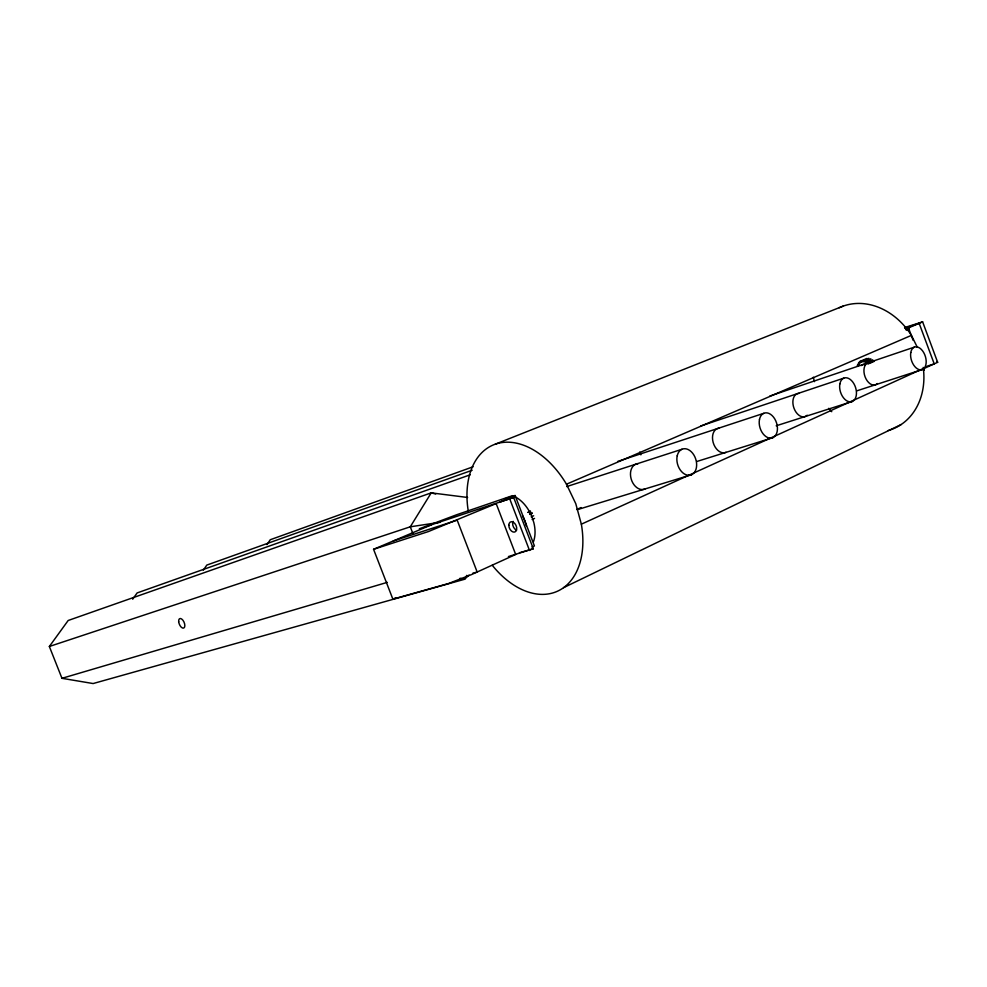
<?xml version="1.0" encoding="UTF-8"?>
<svg xmlns="http://www.w3.org/2000/svg" width="987" height="987" viewBox="0 0 987 987"><rect width="100%" height="100%" fill="white"/><g stroke="black" fill="none" stroke-linecap="round" stroke-linejoin="round"><path stroke-width="1.48" d="M868.868 358.318L863.798 360.526L863.131 361.896L861.861 360.65L861.651 362.192L860.096 361.365L860.17 363.031L858.616 362.599L859.011 364.351L857.543 364.265L858.308 365.906L856.913 366.276L859.455 365.165M466.826 575.347L464.532 579.283L93.123 683.547L61.971 678.316L49.35 646.485L68.177 620.49L431.233 492.858L467.616 497.473M266.996 544.602L270.253 539.741L473.094 466.777M203.322 570.153L206.801 565.095L472.156 470.244M132.702 599.195L137.119 592.94L470.244 474.784M469.01 575.1L464.532 579.283L460.053 578.234M870.842 358.774L864.6 362.019L863.798 360.526M865.772 360.983L866.364 362.673L872.718 359.786M563.565 587.672L901.131 424.546M508.428 556.557L533.313 548.76L513.659 497.473L499.977 501.964L515.103 495.511L534.423 545.934L531.931 547.069M492.254 565.255A79.873 52.644 66.2 0 0 557.68 591.127A79.873 52.644 66.2 0 0 581.355 524.183L923.376 368.496A66.289 54.532 65.5 0 1 888.189 430.529M923.487 368.756L937.65 362.315L922.623 321.861L904.548 327.573M431.566 524.763L373.567 549.303L392.863 599.146L395.651 597.9M576.864 509.415L581.072 507.54M531.191 516.867L533.646 515.794M532.116 519.495L534.559 518.409M529.525 513.832L531.981 512.759M529.834 514.449L532.289 513.376M866.364 362.673L871.422 360.465M527.983 512.315L530.426 511.241M867.659 361.995L867.844 363.734L871.644 362.069M528.131 512.389L530.587 511.315M870.583 362.945L874.383 361.279M858.616 362.599L863.699 360.391M865.87 361.464L869.67 359.811M860.096 361.365L866.931 358.454M468.27 511.143A79.873 52.644 66.2 0 1 497.522 443.484A79.873 52.644 66.2 0 1 566.476 484.21L911.433 335.358L917.33 347.338M905.61 329.115L922.623 321.861M533.387 541.925A30.141 19.703 66.2 0 0 533.844 522.666L532.203 517.472A30.141 19.703 66.2 0 0 512.438 495.671L456.45 514.819L419.352 528.773L513.659 497.473M906.35 329.868L908.83 328.819L913.086 340.256M495.24 444.199L843.169 306.118M904.869 328.338L919.156 323.341L934.22 363.87L927.027 366.214M906.017 329.794L908.83 328.819M769.86 396.034L914.27 347.165M700.696 425.989L843.725 378.169M49.35 646.485L410.284 526.799L440.116 522.296M617.788 461.398L763.765 413.319M504.974 498.842L515.103 495.511M393.245 540.975L457.203 520.186L477.165 572.016L472.736 573.262M856.728 390.864L922.574 369.483M566.723 486.579L681.98 449.258M373.567 549.303L428.407 531.561L496.165 503.58L515.695 554.472L471.465 574.607L448.456 583.539L392.863 599.146M776.189 425.804L852.423 401.438M696.699 461.534L772.932 437.66M577.198 509.711L691.616 474.698M61.971 678.316L387.262 582.367M519.47 552.745L533.313 548.76M867.844 363.734L869.313 363.5M435.662 494.018L431.233 492.858L410.284 526.799L413.01 533.868M936.799 361.513L937.65 362.315M566.476 484.21L575.766 503.666L581.355 524.183M509.823 499.101L529.525 550.487M639.798 452.009L640.871 454.847M923.178 367.411L924.251 370.273M813.337 377.219L814.435 381.636M877.344 383.536A11.622 7.242 71.8 0 1 865.056 376.763A11.622 7.242 71.8 0 1 869.522 362.562M807.23 415.206A12.103 7.859 71.9 0 1 794.029 408.322A12.103 7.859 71.9 0 1 799.026 393.357M726.062 452.33A12.658 8.599 72.1 0 1 713.157 442.447A12.658 8.599 72.1 0 1 719.326 428.185M861.244 365.597A4.775 3.923 65.5 0 1 865.106 364.734M831.757 411.702A66.289 54.532 65.5 0 1 828.759 408.322M839.221 307.747A66.289 54.532 65.5 0 1 911.433 335.358M516.546 530.204A5.478 3.59 66.1 0 1 513.166 521.37M522.493 515.72A30.252 19.666 66.2 0 1 526.416 525.96M644.992 488.972A13.226 9.389 72.4 0 1 631.125 478.818A13.226 9.389 72.4 0 1 638.009 463.717M910.779 352.581A11.918 7.23 71.8 0 0 920.723 369.878A11.918 7.23 71.8 0 0 923.684 352.544A11.918 7.23 71.8 0 0 910.779 352.581M839.863 383.918A12.436 7.871 71.9 0 0 850.412 401.882A12.436 7.871 71.9 0 0 853.854 383.647A12.436 7.871 71.9 0 0 839.863 383.918M759.484 419.438A13.028 8.624 72.1 0 0 770.724 438.166A13.028 8.624 72.1 0 0 774.733 418.883A13.028 8.624 72.1 0 0 759.484 419.438M508.823 525.281A5.49 3.578 66.1 0 0 514.733 532.042A5.49 3.578 66.1 0 0 514.782 523.468A5.49 3.578 66.1 0 0 508.823 525.281M178.684 621.724A5.132 2.579 67.2 0 0 183.681 628.077A5.132 2.579 67.2 0 0 182.879 620.181A5.132 2.579 67.2 0 0 178.684 621.724M677.218 455.797A13.621 9.438 72.4 0 0 689.21 475.29A13.621 9.438 72.4 0 0 693.824 454.921A13.621 9.438 72.4 0 0 677.218 455.797"/></g></svg>
